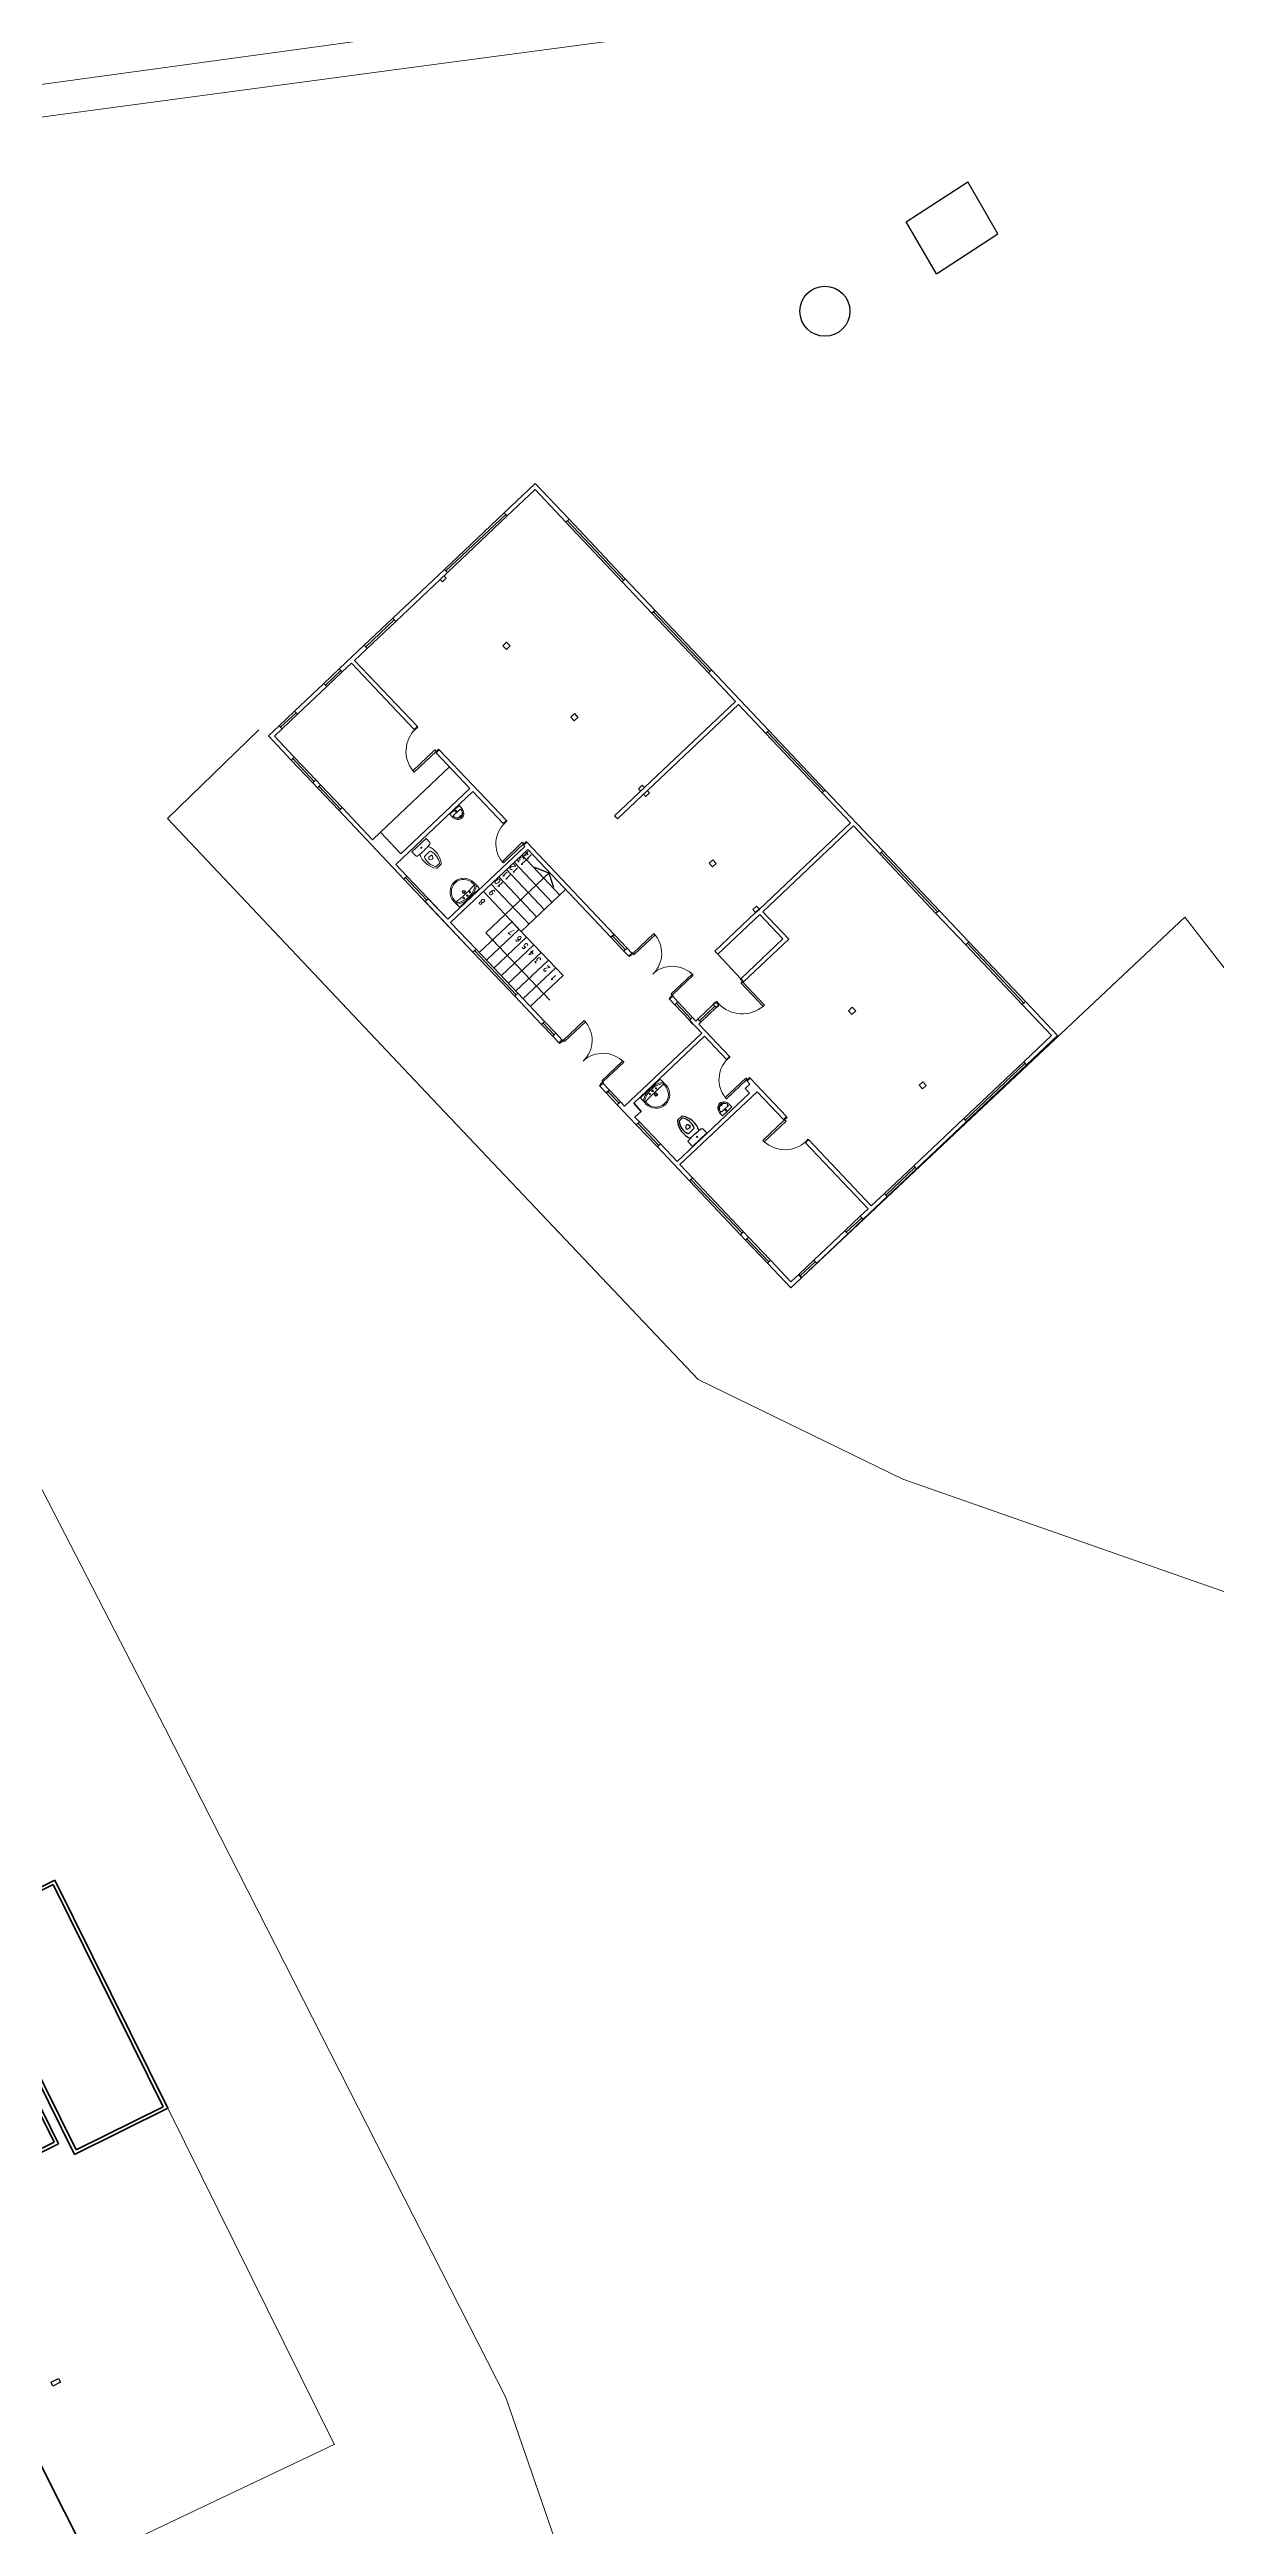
# Model space of a CAD drawing. Header units: inches. Extents: x 725.5 to 800.4, y -655.3 to -591.9.
# Drawn here: x 766.36 to 771.78, y -640.78 to -629.28 of the extents above; entities that cross this region are included whole.
import ezdxf

# ---------------------------------------------------------------- set-up
doc = ezdxf.new("R2010")
doc.units = ezdxf.units.IN
doc.header["$MEASUREMENT"] = 0
doc.linetypes.add('CONTINUA', pattern=[0])
for name, color, linetype in [('023_MUROS_2', 7, 'Continuous'), ('A_TEXTOLOCAL', 3, 'Continuous'), ('CAMARA', 7, 'Continuous'), ('VENTANAS', 42, 'Continuous')]:
    doc.layers.add(name, color=color, linetype=linetype)
for name, color, linetype, lineweight in [('06 textos y cotas', 4, 'Continuous', 15), ('a_PV', 3, 'Continuous', 5), ('ACHUTECH', 24, 'Continuous', 18)]:
    doc.layers.add(name, color=color, linetype=linetype, lineweight=lineweight)
doc.styles.add('18', font='Romans.shx', dxfattribs={"width": 0.8, "height": 18})

# ---------------------------------------------------------------- blocks, each defined once
blk = doc.blocks.new('A$C1DB1773B')
at = {"layer": 'a_PV', "color": 8}
blk.add_line((0.025, 0.778), (0.025, 0.768), dxfattribs=at)
at = {"layer": 'A_TEXTOLOCAL', "color": 7, "lineweight": 30}
for p, q in [((0.067, 0.71), (0.022, 0.71)), ((0.022, 0.71), (0.022, 0)), ((0.067, 0), (0.067, 0.71)), ((0.022, 0), (0.067, 0))]:
    blk.add_line(p, q, dxfattribs=at)
at = {"layer": 'ACHUTECH', "color": 7, "linetype": 'CONTINUA', "lineweight": 13, "ltscale": 500}
for p, q in [((0, 0.718), (0, 0.788)), ((0, 0.788), (0.015, 0.788)), ((0.015, 0.718), (0, 0.718)), ((0.02, 0.713), (0.014, 0.713)), ((0.015, 0.788), (0.015, 0.778)), ((0.015, 0.778), (0.025, 0.778)), ((0.025, 0.768), (0.015, 0.768)), ((0.015, 0.768), (0.015, 0.718)), ((0.017, 0.71), (0.017, 0.716)), ((0.735, 0.778), (0.725, 0.778)), ((0.725, 0.778), (0.725, 0.768)), ((0.725, 0.768), (0.735, 0.768)), ((0.75, 0.788), (0.735, 0.788)), ((0.735, 0.788), (0.735, 0.778)), ((0.735, 0.768), (0.735, 0.718)), ((0.735, 0.718), (0.75, 0.718)), ((0.75, 0.718), (0.75, 0.788))]:
    blk.add_line(p, q, dxfattribs=at)
blk.add_circle((0.017, 0.713), 0.005, dxfattribs=at)
blk.add_arc((0.015, 0.718), 0.72, 274.2034, 359.93168, dxfattribs=at)
blk = doc.blocks.new('A$C59BA72D4')
at = {"color": 7}
for p, q in [((0.26, 0.305), (0.18, 0.305)), ((0.18, 0.255), (0.18, 0.153)), ((0.18, 0.05), (0.18, 0.153)), ((0.26, 0), (0.18, 0)), ((0.26, 0.305), (0.26, 0.153)), ((0.26, 0), (0.26, 0.153))]:
    blk.add_line(p, q, dxfattribs=at)
for points in [[(0.18, 0.305, 0.084619), (0.11, 0.293, 0.091623), (0.053, 0.26, 0.103651), (0.013, 0.21, 0.114122), (0, 0.153, 0.114122)], [(0.18, 0, -0.084619), (0.11, 0.012, -0.091623), (0.053, 0.045, -0.103651), (0.013, 0.095, -0.114122), (0, 0.153, -0.114122)]]:
    blk.add_lwpolyline(points, format="xyb", dxfattribs=at)
for centre, radius, start, end in [((0.15, 0.153), 0.12, 102.83959, 180), ((0.15, 0.153), 0.12, 180, 257.16041), ((0.18, 0.153), 0.13, 115.84241, 180), ((0.18, 0.153), 0.13, 180, 244.15759), ((0.02, 0.153), 0.0475, 0, 43.87894), ((0.02, 0.153), 0.0475, 316.12106, 0), ((0.134, 0.224), 0.0468, 11.0306, 103.26423), ((0.134, 0.081), 0.0468, 256.73577, 348.9694), ((0.15, 0.255), 0.03, 0, 71.56505), ((0.15, 0.05), 0.03, 288.43495, 0), ((0.22, 0.153), 0.018, 0, 180), ((0.22, 0.153), 0.018, 180, 0)]:
    blk.add_arc(centre, radius, start, end, dxfattribs=at)
blk = doc.blocks.new('A$C7BC51C40')
at = {"color": 7}
blk.add_lwpolyline([(0, 0.325, 0.414214), (0.325, 0, 0.414787), (0.65, 0.325, 0.014657), (0.647, 0.501, 0.402111), (0.627, 0.52), (0.325, 0.52), (0.023, 0.52, 0.402111), (0.003, 0.501, 0.014657), (0, 0.325, 116.767659)], format="xyb", close=True, dxfattribs=at)
for centre in [(0.225, 0.43), (0.425, 0.43)]:
    blk.add_circle(centre, 0.015, dxfattribs=at)
for centre, radius, start, end in [((0.5, 0.325), 0.5, 169.70147, 180), ((0.028, 0.411), 0.02, 123.40094, 169.70147), ((0.325, -0.04), 0.56, 90, 123.40094), ((0.5, 0.325), 0.47, 171.34133, 180), ((0.325, 0.325), 0.295, 180, 270), ((0.051, 0.354), 0.02, 94.51675, 176.2805), ((0.056, 0.393), 0.02, 121.94867, 171.34133), ((0.325, -0.04), 0.53, 90, 121.94867), ((0.325, -3.115), 3.5, 90, 94.51675), ((0.325, 0.325), 0.0375, 90, 270), ((0.325, 0.325), 0.023, 90, 270), ((0.325, 0.443), 0.0175, 90, 270), ((0.325, -0.037), 0.557, 56.50868, 89.99804), ((0.325, -0.037), 0.527, 57.95564, 89.99811), ((0.325, 0.443), 0.0175, 270, 90), ((0.325, -3.092), 3.477, 85.46847, 89.99999), ((0.325, 0.325), 0.0375, 270, 90), ((0.325, 0.325), 0.023, 270, 90), ((0.325, 0.324), 0.294, 270.0257, 0.14937), ((0.599, 0.354), 0.02, 3.7195, 85.48325), ((0.594, 0.393), 0.02, 8.65867, 58.05133), ((0.15, 0.325), 0.47, 0, 8.65867), ((0.622, 0.411), 0.02, 10.29853, 56.59906), ((0.15, 0.325), 0.5, 360, 10.29853)]:
    blk.add_arc(centre, radius, start, end, dxfattribs=at)
blk = doc.blocks.new('A$C5B4031FC')
at = {"color": 7}
for points in [[(0.163, 0.026, -0.379717), (0.133, 0), (0, 0), (0, 0.46), (0.133, 0.46, -0.379717), (0.163, 0.434, -0.059669)], [(0.295, 0.328, 0.301967), (0.283, 0.31), (0.283, 0.15, 0.301967), (0.295, 0.132, 0.26573), (0.642, 0.174, 0.236687), (0.65, 0.19), (0.65, 0.27, 0.236687), (0.642, 0.286, 0.26573)], [(0.409, 0.28), (0.376, 0.28, 0.131931), (0.376, 0.18), (0.409, 0.18, 1)]]:
    blk.add_lwpolyline(points, format="xyb", close=True, dxfattribs=at)
blk.add_lwpolyline([(0.17, 0.095, 0.282054), (0.682, 0.154, 0.230623), (0.69, 0.17), (0.69, 0.29, 0.230623), (0.682, 0.306, 0.282054), (0.17, 0.365)], format="xyb", dxfattribs=at)
blk.add_circle((0.086, 0.23), 0.0127, dxfattribs=at)
blk.add_arc((-1.537, 0.23), 1.712, 352.2786, 352.2821, dxfattribs=at)
blk = doc.blocks.new('A$C380B584A')
at = {"layer": 'A_TEXTOLOCAL', "color": 7, "lineweight": 30}
for p, q in [((1.018, -0.602), (0.258, -0.602)), ((0.258, -0.602), (0.258, -0.647)), ((0.258, -0.647), (1.018, -0.647)), ((1.018, -0.647), (1.018, -0.602))]:
    blk.add_line(p, q, dxfattribs=at)
at = {"layer": 'ACHUTECH', "color": 7, "linetype": 'CONTINUA', "lineweight": 13, "ltscale": 500}
for p, q in [((0.18, 0.13), (0.18, 0.115)), ((0.25, 0.13), (0.18, 0.13)), ((0.18, 0.115), (0.19, 0.115)), ((0.19, 0.115), (0.19, 0.105)), ((0.19, 0.105), (0.2, 0.105)), ((0.2, 0.105), (0.2, 0.115)), ((0.2, 0.115), (0.25, 0.115)), ((0.25, 0.115), (0.25, 0.13)), ((0.18, -0.67), (0.18, -0.655)), ((0.18, -0.655), (0.19, -0.655)), ((0.25, -0.67), (0.18, -0.67)), ((0.19, -0.655), (0.19, -0.645)), ((0.19, -0.645), (0.2, -0.645)), ((0.2, -0.645), (0.2, -0.655)), ((0.2, -0.655), (0.25, -0.655)), ((0.25, -0.655), (0.25, -0.67)), ((0.258, -0.652), (0.252, -0.652)), ((0.255, -0.649), (0.255, -0.655))]:
    blk.add_line(p, q, dxfattribs=at)
blk.add_circle((0.255, -0.652), 0.005, dxfattribs=at)
blk.add_arc((0.249, -0.655), 0.77, 3.91919, 89.93766, dxfattribs=at)
blk = doc.blocks.new('A$C4C9215D4')
at = {"color": 7}
for points in [[(0.01, 0.675), (0.01, 0.68), (0, 0.68), (0, 0.795), (0.015, 0.795), (0.035, 0.718), (0.025, 0.718), (0.025, 0.675)], [(1.39, 0.675), (1.39, 0.68), (1.4, 0.68), (1.4, 0.795), (1.385, 0.795), (1.365, 0.718), (1.375, 0.718), (1.375, 0.675)]]:
    blk.add_lwpolyline(points, close=True, dxfattribs=at)
for centre, start, end in [((0.025, 0.675), 270, 0), ((1.375, 0.675), 180, 270)]:
    blk.add_arc(centre, 0.675, start, end, dxfattribs=at)
at = {"layer": 'A_TEXTOLOCAL', "color": 7, "lineweight": 30}
for points in [[(0.065, 0.675), (0.025, 0.675), (0.025, 0), (0.065, 0)], [(1.335, 0.675), (1.375, 0.675), (1.375, 0), (1.335, 0)]]:
    blk.add_lwpolyline(points, close=True, dxfattribs=at)
blk = doc.blocks.new('A$C5C78685A')
at = {"layer": '023_MUROS_2', "color": 7, "lineweight": 50}
for p, q in [((0.243, 3.034), (0, 0.596)), ((0.315, 2.946), (0.088, 0.667)), ((6.214, 2.438), (0.243, 3.034)), ((6.126, 2.366), (0.315, 2.946)), ((6.126, 2.366), (5.899, 0.088)), ((6.214, 2.438), (5.97, 0)), ((0.172, 2.316), (0, 0.596)), ((5.97, 0), (0, 0.596)), ((5.899, 0.088), (0.088, 0.667))]:
    blk.add_line(p, q, dxfattribs=at)

msp = doc.modelspace()

# ---------------------------------------------------------------- linework, layer by layer
at = {"color": 7}
for p, q in [((768.196, -631.693), (768.473, -631.43)), ((768.487, -631.444), (768.209, -631.707)), ((769.021, -631.75), (768.759, -631.474)), ((768.774, -631.46), (769.035, -631.737)), ((767.823, -632.045), (767.956, -631.919)), ((767.97, -631.934), (767.837, -632.06)), ((769.421, -632.173), (769.159, -631.896)), ((769.173, -631.883), (769.435, -632.159)), ((767.636, -632.222), (767.707, -632.155)), ((767.721, -632.169), (767.649, -632.237)), ((767.428, -632.419), (767.5, -632.351)), ((767.513, -632.365), (767.442, -632.433)), ((769.949, -632.731), (769.687, -632.455)), ((769.702, -632.441), (769.963, -632.718)), ((767.584, -632.684), (767.484, -632.578)), ((767.498, -632.564), (767.598, -632.67)), ((767.706, -632.813), (767.606, -632.707)), ((767.62, -632.693), (767.72, -632.799)), ((770.477, -633.29), (770.216, -633.013)), ((770.23, -633), (770.492, -633.276)), ((768.021, -633.117), (768.211, -633.317)), ((768.328, -633.47), (768.007, -633.131)), ((768.522, -633.675), (768.328, -633.47)), ((768.342, -633.456), (768.536, -633.661)), ((769.029, -633.466), (768.968, -633.401)), ((768.983, -633.388), (769.044, -633.452)), ((770.878, -633.713), (770.616, -633.436)), ((770.63, -633.422), (770.893, -633.7)), ((769.279, -633.701), (769.347, -633.773)), ((768.698, -633.861), (768.646, -633.806)), ((768.66, -633.793), (768.712, -633.847)), ((769.333, -633.786), (769.265, -633.715)), ((769.372, -633.782), (769.443, -633.714)), ((769.457, -633.728), (769.385, -633.796)), ((770.606, -634.243), (770.885, -633.979)), ((770.898, -633.993), (770.619, -634.257)), ((768.998, -634.179), (768.947, -634.124)), ((768.961, -634.111), (769.013, -634.165)), ((769.184, -634.375), (769.086, -634.272)), ((769.101, -634.258), (769.198, -634.361)), ((770.238, -634.591), (770.374, -634.462)), ((770.387, -634.476), (770.251, -634.605)), ((769.57, -634.783), (769.333, -634.532)), ((769.347, -634.519), (769.584, -634.769)), ((770.054, -634.764), (770.126, -634.697)), ((770.14, -634.711), (770.068, -634.779)), ((769.695, -634.915), (769.593, -634.807)), ((769.607, -634.794), (769.709, -634.901)), ((769.84, -634.967), (769.911, -634.9)), ((769.925, -634.914), (769.853, -634.982))]:
    msp.add_line(p, q, dxfattribs=at)
msp.add_lwpolyline([(769.377, -634.298, 0.282054), (769.299, -634.232, 0.230623), (769.296, -634.234), (769.278, -634.25, 0.230623), (769.277, -634.253, 0.282054), (769.338, -634.335)], format="xyb", dxfattribs=at)
for points in [[(769.326, -634.312, 0.301967), (769.331, -634.311), (769.354, -634.289, 0.301967), (769.354, -634.285, 0.26573), (769.301, -634.241, 0.236687), (769.298, -634.242), (769.287, -634.253, 0.236687), (769.285, -634.256, 0.26573)], [(769.318, -634.289), (769.322, -634.293, 0.131931), (769.337, -634.28), (769.332, -634.275, 1)], [(769.387, -634.29, -0.379717), (769.395, -634.29), (769.413, -634.309), (769.347, -634.372), (769.329, -634.353, -0.379717), (769.329, -634.345, -0.059669)]]:
    msp.add_lwpolyline(points, format="xyb", close=True, dxfattribs=at)
msp.add_circle((769.369, -634.328), 0.0025, dxfattribs=at)
msp.add_arc((769.589, -634.561), 0.337, 125.6942, 125.6977, dxfattribs=at)
at = {"layer": '023_MUROS_2', "color": 7, "lineweight": 50}
for p, q in [((768.473, -631.43), (768.617, -631.294)), ((768.616, -631.322), (768.487, -631.444)), ((768.759, -631.474), (768.616, -631.322)), ((768.617, -631.294), (768.774, -631.46)), ((768.487, -631.444), (768.473, -631.43)), ((768.759, -631.474), (768.774, -631.46)), ((767.956, -631.919), (768.196, -631.693)), ((768.176, -631.739), (767.97, -631.934)), ((768.209, -631.707), (768.176, -631.739)), ((768.209, -631.707), (768.196, -631.693)), ((769.021, -631.75), (769.035, -631.737)), ((769.173, -631.883), (769.035, -631.737)), ((769.159, -631.896), (769.021, -631.75)), ((767.97, -631.934), (767.956, -631.919)), ((769.159, -631.896), (769.173, -631.883)), ((767.707, -632.155), (767.823, -632.045)), ((767.837, -632.06), (767.778, -632.115)), ((767.837, -632.06), (767.823, -632.045)), ((767.721, -632.169), (767.707, -632.155)), ((767.764, -632.128), (767.721, -632.169)), ((768.055, -632.436), (767.764, -632.128)), ((767.778, -632.115), (768.07, -632.423)), ((769.421, -632.173), (769.435, -632.159)), ((769.547, -632.306), (769.421, -632.173)), ((769.702, -632.441), (769.435, -632.159)), ((767.5, -632.351), (767.636, -632.222)), ((767.649, -632.237), (767.513, -632.365)), ((767.649, -632.237), (767.636, -632.222)), ((768.985, -632.837), (769.547, -632.306)), ((769.56, -632.32), (768.999, -632.851)), ((769.687, -632.455), (769.56, -632.32)), ((767.378, -632.466), (767.428, -632.419)), ((767.442, -632.433), (767.406, -632.467)), ((767.442, -632.433), (767.428, -632.419)), ((767.513, -632.365), (767.5, -632.351)), ((768.07, -632.423), (768.055, -632.436)), ((767.484, -632.578), (767.378, -632.466)), ((767.498, -632.564), (767.406, -632.467)), ((768.171, -632.53), (768.157, -632.544)), ((768.157, -632.544), (768.314, -632.71)), ((768.171, -632.53), (768.483, -632.859)), ((769.687, -632.455), (769.702, -632.441)), ((767.498, -632.564), (767.484, -632.578)), ((767.598, -632.67), (767.584, -632.684)), ((767.606, -632.707), (767.584, -632.684)), ((767.62, -632.693), (767.598, -632.67)), ((767.62, -632.693), (767.606, -632.707)), ((768.327, -632.724), (767.97, -633.063)), ((768.314, -632.71), (767.993, -633.013)), ((768.327, -632.724), (768.468, -632.873)), ((769.949, -632.731), (769.963, -632.718)), ((770.08, -632.87), (769.949, -632.731)), ((770.23, -633), (769.963, -632.718)), ((767.72, -632.799), (767.706, -632.813)), ((768.007, -633.131), (767.706, -632.813)), ((767.861, -632.948), (767.72, -632.799)), ((768.483, -632.859), (768.468, -632.873)), ((768.999, -632.851), (768.985, -632.837)), ((770.08, -632.87), (769.658, -633.27)), ((770.094, -632.884), (769.673, -633.283)), ((770.216, -633.013), (770.094, -632.884)), ((767.861, -632.948), (767.898, -632.913)), ((767.898, -632.913), (767.993, -633.013)), ((768.569, -632.979), (768.211, -633.317)), ((768.582, -632.993), (768.224, -633.332)), ((768.578, -632.96), (768.563, -632.973)), ((768.563, -632.973), (768.569, -632.979)), ((768.578, -632.96), (768.983, -633.388)), ((768.968, -633.401), (768.582, -632.993)), ((770.216, -633.013), (770.23, -633)), ((768.021, -633.117), (767.97, -633.063)), ((768.021, -633.117), (768.007, -633.131)), ((768.12, -633.222), (768.106, -633.235)), ((768.106, -633.235), (768.328, -633.47)), ((768.211, -633.317), (768.12, -633.222)), ((768.342, -633.456), (768.224, -633.332)), ((769.64, -633.286), (769.45, -633.466)), ((769.659, -633.296), (769.464, -633.48)), ((769.64, -633.286), (769.658, -633.27)), ((769.659, -633.296), (769.766, -633.409)), ((769.673, -633.283), (769.794, -633.41)), ((770.477, -633.29), (770.492, -633.276)), ((770.616, -633.436), (770.477, -633.29)), ((770.63, -633.422), (770.492, -633.276)), ((768.342, -633.456), (768.328, -633.47)), ((768.983, -633.388), (768.968, -633.401)), ((769.044, -633.452), (769.029, -633.466)), ((769.051, -633.489), (769.029, -633.466)), ((769.065, -633.475), (769.044, -633.452)), ((769.464, -633.48), (769.45, -633.466)), ((769.766, -633.409), (769.571, -633.594)), ((769.794, -633.41), (769.584, -633.608)), ((770.616, -633.436), (770.63, -633.422)), ((769.065, -633.475), (769.051, -633.489)), ((768.536, -633.661), (768.522, -633.675)), ((768.646, -633.806), (768.522, -633.675)), ((768.66, -633.793), (768.536, -633.661)), ((769.255, -633.675), (769.241, -633.689)), ((769.265, -633.715), (769.241, -633.689)), ((769.279, -633.701), (769.255, -633.675)), ((769.279, -633.701), (769.265, -633.715)), ((769.443, -633.714), (769.456, -633.702)), ((769.47, -633.716), (769.456, -633.702)), ((769.584, -633.608), (769.571, -633.594)), ((770.878, -633.713), (770.893, -633.7)), ((771.042, -633.857), (770.893, -633.7)), ((768.66, -633.793), (768.646, -633.806)), ((769.347, -633.773), (769.333, -633.786)), ((769.333, -633.786), (769.39, -633.847)), ((769.333, -633.786), (769.349, -633.804)), ((769.347, -633.773), (769.363, -633.79)), ((769.372, -633.782), (769.363, -633.79)), ((769.385, -633.796), (769.372, -633.782)), ((769.377, -633.804), (769.385, -633.796)), ((769.519, -633.955), (769.377, -633.804)), ((769.457, -633.728), (769.443, -633.714)), ((769.457, -633.728), (769.47, -633.716)), ((771.014, -633.857), (770.878, -633.713)), ((768.712, -633.847), (768.698, -633.861)), ((768.727, -633.892), (768.698, -633.861)), ((768.742, -633.879), (768.712, -633.847)), ((768.742, -633.879), (768.727, -633.892)), ((769.39, -633.847), (769.032, -634.185)), ((769.403, -633.861), (769.074, -634.172)), ((769.403, -633.861), (769.505, -633.968)), ((771.014, -633.857), (770.885, -633.979)), ((771.042, -633.857), (770.898, -633.993)), ((769.505, -633.968), (769.519, -633.955)), ((770.898, -633.993), (770.885, -633.979)), ((768.931, -634.079), (768.917, -634.093)), ((768.947, -634.124), (768.917, -634.093)), ((768.961, -634.111), (768.931, -634.079)), ((768.961, -634.111), (768.947, -634.124)), ((769.612, -634.125), (769.276, -634.443)), ((769.647, -634.119), (769.289, -634.457)), ((769.613, -634.083), (769.592, -634.103)), ((769.592, -634.103), (769.612, -634.125)), ((769.6, -634.068), (769.614, -634.055)), ((769.613, -634.083), (769.6, -634.068)), ((769.783, -634.234), (769.614, -634.055)), ((769.769, -634.247), (769.647, -634.119)), ((769.013, -634.165), (768.998, -634.179)), ((768.998, -634.179), (769.086, -634.272)), ((769.032, -634.185), (769.013, -634.165)), ((769.109, -634.21), (769.074, -634.172)), ((769.08, -634.237), (769.109, -634.21)), ((769.101, -634.258), (769.08, -634.237)), ((769.101, -634.258), (769.086, -634.272)), ((769.783, -634.234), (769.769, -634.247)), ((770.606, -634.243), (770.374, -634.462)), ((770.619, -634.257), (770.387, -634.476)), ((770.619, -634.257), (770.606, -634.243)), ((769.198, -634.361), (769.184, -634.375)), ((769.333, -634.532), (769.184, -634.375)), ((769.276, -634.443), (769.198, -634.361)), ((769.885, -634.341), (769.871, -634.355)), ((770.162, -634.663), (769.871, -634.355)), ((770.176, -634.649), (769.885, -634.341)), ((769.347, -634.519), (769.289, -634.457)), ((770.374, -634.462), (770.387, -634.476)), ((769.347, -634.519), (769.333, -634.532)), ((770.251, -634.605), (770.14, -634.711)), ((770.238, -634.591), (770.176, -634.649)), ((770.238, -634.591), (770.251, -634.605)), ((770.162, -634.663), (770.126, -634.697)), ((770.126, -634.697), (770.14, -634.711)), ((769.584, -634.769), (769.57, -634.783)), ((769.593, -634.807), (769.57, -634.783)), ((769.607, -634.794), (769.584, -634.769)), ((769.607, -634.794), (769.593, -634.807)), ((770.054, -634.764), (769.911, -634.9)), ((770.068, -634.779), (769.925, -634.914)), ((770.054, -634.764), (770.068, -634.779)), ((769.709, -634.901), (769.695, -634.915)), ((769.803, -635.029), (769.695, -634.915)), ((769.804, -635.001), (769.709, -634.901)), ((769.84, -634.967), (769.804, -635.001)), ((769.84, -634.967), (769.853, -634.982)), ((769.911, -634.9), (769.925, -634.914)), ((769.853, -634.982), (769.803, -635.029)), ((765.128, -638.126), (766.638, -641.122))]:
    msp.add_line(p, q, dxfattribs=at)
at = {"layer": '06 textos y cotas', "color": 7, "linetype": 'ByBlock', "lineweight": -3}
for q in [(768.615, -633.077), (768.702, -633.169)]:
    msp.add_line((768.68, -633.103), q, dxfattribs=at)
at = {"layer": 'a_PV', "color": 8}
for p, q in [((768.564, -632.967), (768.565, -632.968)), ((769.6, -634.062), (769.601, -634.063))]:
    msp.add_line(p, q, dxfattribs=at)
at = {"layer": 'A_TEXTOLOCAL', "color": 7, "lineweight": 30}
for p, q in [((768.202, -631.7), (768.48, -631.437)), ((769.028, -631.744), (768.767, -631.467)), ((768.187, -631.75), (768.176, -631.739)), ((768.204, -631.734), (768.187, -631.75)), ((768.204, -631.734), (768.193, -631.722)), ((767.83, -632.052), (767.963, -631.926)), ((769.428, -632.166), (769.166, -631.89)), ((768.484, -632.03), (768.467, -632.047)), ((768.467, -632.047), (768.484, -632.064)), ((768.501, -632.047), (768.484, -632.03)), ((768.484, -632.064), (768.501, -632.047)), ((767.643, -632.23), (767.714, -632.162)), ((767.435, -632.426), (767.507, -632.358)), ((768.782, -632.379), (768.799, -632.362)), ((768.798, -632.396), (768.782, -632.379)), ((768.815, -632.38), (768.798, -632.396)), ((768.799, -632.362), (768.815, -632.38)), ((769.956, -632.724), (769.695, -632.448)), ((767.591, -632.677), (767.491, -632.571)), ((767.713, -632.806), (767.613, -632.7)), ((769.096, -632.711), (769.113, -632.695)), ((769.107, -632.722), (769.096, -632.711)), ((769.124, -632.706), (769.113, -632.695)), ((769.13, -632.747), (769.12, -632.737)), ((769.13, -632.747), (769.147, -632.731)), ((769.147, -632.731), (769.137, -632.72)), ((768.463, -633.05), (768.557, -632.96)), ((768.563, -632.967), (768.469, -633.056)), ((768.557, -632.96), (768.563, -632.967)), ((770.484, -633.283), (770.223, -633.006)), ((768.113, -633.228), (768.014, -633.124)), ((768.469, -633.056), (768.463, -633.05)), ((769.424, -633.057), (769.441, -633.041)), ((769.44, -633.074), (769.424, -633.057)), ((769.457, -633.058), (769.44, -633.074)), ((769.441, -633.041), (769.457, -633.058)), ((769.644, -633.256), (769.627, -633.272)), ((769.627, -633.272), (769.64, -633.286)), ((769.658, -633.27), (769.644, -633.256)), ((768.529, -633.668), (768.335, -633.463)), ((769.036, -633.459), (768.975, -633.394)), ((770.885, -633.707), (770.623, -633.429)), ((768.705, -633.854), (768.653, -633.8)), ((769.34, -633.78), (769.272, -633.708)), ((769.379, -633.789), (769.45, -633.721)), ((770.071, -633.742), (770.088, -633.725)), ((770.087, -633.759), (770.071, -633.742)), ((770.105, -633.743), (770.087, -633.759)), ((770.088, -633.725), (770.105, -633.743)), ((770.613, -634.25), (770.892, -633.986)), ((769.006, -634.172), (768.954, -634.118)), ((769.499, -634.145), (769.594, -634.056)), ((769.505, -634.152), (769.499, -634.145)), ((769.6, -634.062), (769.505, -634.152)), ((769.594, -634.056), (769.6, -634.062)), ((770.416, -634.072), (770.399, -634.088)), ((770.399, -634.088), (770.415, -634.105)), ((770.415, -634.105), (770.432, -634.089)), ((770.432, -634.089), (770.416, -634.072)), ((769.191, -634.368), (769.094, -634.265)), ((770.245, -634.598), (770.381, -634.469)), ((769.577, -634.776), (769.34, -634.526)), ((770.061, -634.771), (770.133, -634.704)), ((769.702, -634.908), (769.6, -634.801)), ((769.846, -634.975), (769.918, -634.907)), ((766.369, -640.112), (766.404, -640.094)), ((766.378, -640.13), (766.369, -640.112)), ((766.413, -640.112), (766.378, -640.13)), ((766.404, -640.094), (766.413, -640.112))]:
    msp.add_line(p, q, dxfattribs=at)
at = {"layer": 'ACHUTECH', "color": 7, "linetype": 'CONTINUA', "lineweight": 13, "ltscale": 500}
for p, q in [((767.898, -632.913), (768.219, -632.609)), ((768.473, -632.869), (768.483, -632.859)), ((768.475, -632.871), (768.473, -632.869)), ((768.482, -632.864), (768.475, -632.871)), ((768.483, -632.866), (768.482, -632.864)), ((768.483, -632.859), (768.485, -632.861)), ((768.485, -632.861), (768.483, -632.863)), ((768.483, -632.863), (768.485, -632.864)), ((768.485, -632.864), (768.483, -632.866)), ((768.564, -632.968), (768.565, -632.967)), ((768.573, -632.96), (768.565, -632.967)), ((768.565, -632.967), (768.568, -632.969)), ((768.568, -632.969), (768.578, -632.96)), ((768.573, -632.957), (768.571, -632.959)), ((768.571, -632.959), (768.573, -632.96)), ((768.574, -632.959), (768.573, -632.957)), ((768.576, -632.957), (768.574, -632.959)), ((768.578, -632.96), (768.576, -632.957)), ((768.388, -633.38), (768.683, -633.1)), ((768.624, -633.307), (768.448, -633.12)), ((768.66, -633.273), (768.483, -633.087)), ((768.695, -633.239), (768.519, -633.053)), ((768.731, -633.205), (768.555, -633.019)), ((768.376, -633.188), (768.552, -633.374)), ((768.588, -633.34), (768.412, -633.154)), ((768.552, -633.374), (768.758, -633.179)), ((768.357, -633.472), (768.509, -633.329)), ((768.746, -633.579), (768.509, -633.329)), ((768.684, -633.693), (768.388, -633.38)), ((768.391, -633.508), (768.543, -633.364)), ((768.425, -633.544), (768.577, -633.4)), ((768.459, -633.58), (768.61, -633.436)), ((768.492, -633.615), (768.644, -633.472)), ((768.526, -633.651), (768.678, -633.508)), ((768.56, -633.687), (768.712, -633.543)), ((768.594, -633.723), (768.746, -633.579)), ((769.571, -633.594), (769.464, -633.48)), ((766.898, -637.072), (765.277, -633.934)), ((769.509, -633.964), (769.519, -633.955)), ((769.511, -633.966), (769.509, -633.964)), ((769.518, -633.96), (769.511, -633.966)), ((769.52, -633.961), (769.518, -633.96)), ((769.519, -633.955), (769.521, -633.957)), ((769.521, -633.957), (769.52, -633.958)), ((769.52, -633.958), (769.521, -633.96)), ((769.52, -633.961), (769.521, -633.96)), ((769.6, -634.063), (769.601, -634.062)), ((769.609, -634.055), (769.602, -634.062)), ((769.602, -634.062), (769.604, -634.064)), ((769.604, -634.064), (769.614, -634.055)), ((769.609, -634.053), (769.608, -634.054)), ((769.608, -634.054), (769.609, -634.055)), ((769.61, -634.054), (769.609, -634.053)), ((769.612, -634.053), (769.61, -634.054)), ((769.614, -634.055), (769.612, -634.053)), ((768.48, -640.182), (766.898, -637.072)), ((767.684, -640.4), (766.911, -638.839)), ((769.758, -643.887), (768.48, -640.182)), ((766.546, -640.941), (767.686, -640.399))]:
    msp.add_line(p, q, dxfattribs=at)
msp.add_lwpolyline([(779.576, -627.655), (775.679, -628.198), (771.549, -628.742), (769.861, -628.967), (768.054, -629.204), (766.083, -629.473), (765.121, -629.621), (765.124, -629.753), (766.09, -629.624), (768.076, -629.357), (769.859, -629.12), (771.574, -628.871), (775.712, -628.322), (779.615, -627.79), (781.785, -627.468), (782.379, -627.39), (782.719, -627.376), (782.693, -627.207), (782.395, -627.291), (781.766, -627.347)], close=True, dxfattribs=at)
for points in [[(766.91, -632.849), (767.333, -632.438)], [(766.91, -632.849), (768.084, -634.094), (769.373, -635.455)], [(771.632, -633.307), (769.803, -635.029)], [(771.632, -633.307), (773.351, -635.521), (774.617, -637.273), (774.971, -638.562), (774.824, -640.279), (774.527, -641.044), (774.105, -641.779), (773.772, -642.335), (773.38, -642.77), (772.786, -643.298), (772.117, -643.734), (771.34, -644.138)], [(769.373, -635.455), (770.324, -635.918)], [(771.093, -643.513), (771.807, -643.166), (772.393, -642.774), (772.883, -642.337), (773.264, -641.921), (773.574, -641.469), (773.903, -640.791), (774.118, -640.098), (774.257, -639.075), (773.318, -637.769), (772.51, -636.709), (772.047, -636.521), (770.324, -635.918)]]:
    msp.add_lwpolyline(points, dxfattribs=at)
for centre in [(768.564, -632.967), (769.601, -634.063)]:
    msp.add_circle(centre, 0.000986, dxfattribs=at)
for centre in [(768.566, -632.967), (769.602, -634.062)]:
    msp.add_arc(centre, 0.132, 133.4527, 218.9219, dxfattribs=at)
at = {"layer": 'CAMARA'}
for p, q in [((770.339, -630.078), (770.625, -629.893)), ((770.765, -630.135), (770.625, -629.893)), ((770.48, -630.32), (770.339, -630.078)), ((770.48, -630.32), (770.765, -630.135))]:
    msp.add_line(p, q, dxfattribs=at)
msp.add_circle((769.962, -630.494), 0.116, dxfattribs=at)

# ---------------------------------------------------------------- block references
at = {"layer": 'ACHUTECH', "color": 7, "linetype": 'CONTINUA', "lineweight": 13, "ltscale": 500, "yscale": 0.1971200000000001, "zscale": 0.1971200000000001}
for name, p, xscale, rotation in [('A$C1DB1773B', (768.058, -632.637), -0.1971200000000001, 313.4155893334543), ('A$C59BA72D4', (768.299, -632.826), 0.1971200000000001, 133.4155893334543), ('A$C5B4031FC', (768.044, -633.004), 0.1971200000000001, 313.4155893334543), ('A$C7BC51C40', (768.288, -633.1), 0.1971200000000001, 223.4155893334542), ('A$C4C9215D4', (769.354, -633.581), 0.1971200000000001, 133.4155893334543), ('A$C380B584A', (769.451, -633.658), -0.1971200000000001, 133.4155893334543), ('A$C4C9215D4', (769.031, -633.985), 0.1971200000000001, 133.4155893334543), ('A$C7BC51C40', (769.175, -634.222), 0.1971200000000001, 43.41558933345429), ('A$C59BA72D4', (769.451, -634.193), 0.1971200000000001, 313.4155893334543), ('A$C1DB1773B', (769.671, -634.341), 0.1971200000000001, 313.4155893334543), ('A$C5C78685A', (765.854, -638.056), 0.1971200000000001, 302.0282895531263), ('A$C5C78685A', (765.347, -638.221), 0.1971200000000001, 302.0282895531263)]:
    msp.add_blockref(name, p, dxfattribs=dict(at, xscale=xscale, rotation=rotation))

# ---------------------------------------------------------------- texts
at = {"layer": 'VENTANAS', "color": 7, "linetype": 'Continuous', "style": '18', "width": 0.8}
for s, p in [('14', (768.606, -633.026)), ('11', (768.508, -633.119)), ('12', (768.542, -633.087)), ('13', (768.58, -633.051)), ('8', (768.386, -633.234)), ('9', (768.433, -633.19)), ('10', (768.472, -633.153)), ('7', (768.524, -633.373)), ('6', (768.557, -633.406)), ('5', (768.587, -633.439)), ('4', (768.616, -633.472)), ('3', (768.646, -633.505)), ('2', (768.686, -633.544)), ('1', (768.719, -633.586))]:
    msp.add_text(s, height=0.0284, rotation=133.4156, dxfattribs=at).set_placement(p)

doc.saveas('drawing.dxf')
